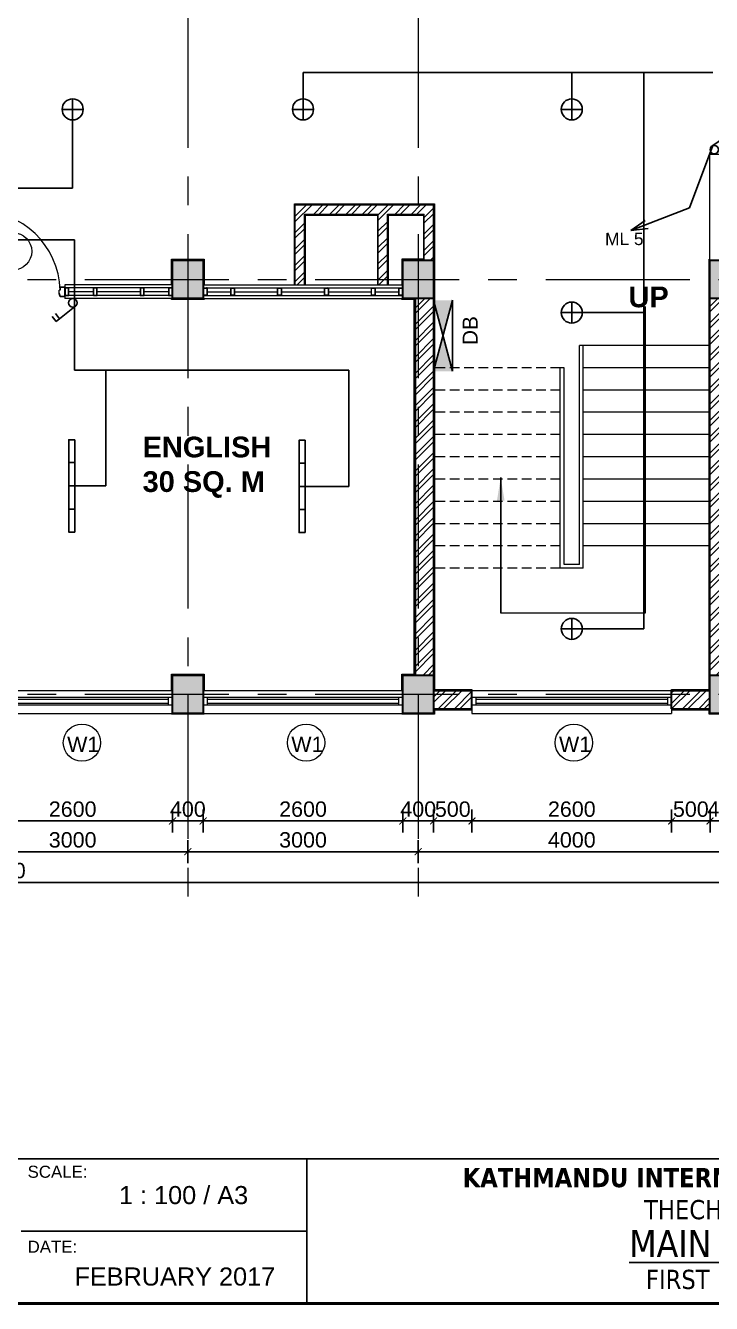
# Model space of a CAD drawing. Header units: inches. Extents: x 527934 to 2134587, y -408734 to 227304.
# Drawn here: x 1488787 to 1497720, y -167836 to -151200 of the extents above; entities that cross this region are included whole.
import ezdxf

# ---------------------------------------------------------------- set-up
doc = ezdxf.new("R2010")
doc.units = ezdxf.units.IN
doc.header["$MEASUREMENT"] = 0
doc.linetypes.add('CENTER', pattern=[2, 1.25, -0.25, 0.25, -0.25])
doc.linetypes.add('HIDDEN2', pattern=[0.1875, 0.125, -0.0625])
for name, color, linetype, lineweight in [('1 LIGHT N SWITCH', 3, 'Continuous', 25), ('5 DB BOXES', 3, 'Continuous', 25), ('6 LIGHT PT WIRING', 3, 'Continuous', 25), ('centre line', 1, 'CENTER', 9), ('dim', 253, 'Continuous', 9), ('door', 77, 'Continuous', 13), ('hatch', 250, 'Continuous', 5), ('hatch - general', 252, 'Continuous', 5), ('hatch 2', 251, 'Continuous', 5), ('INSULATION', 253, 'Continuous', 5), ('metal', 40, 'Continuous', 18), ('partition wall', 5, 'Continuous', 20), ('partition wall-brick', 40, 'Continuous', 20), ('plaster line', 253, 'Continuous', 5), ('railing', 4, 'Continuous', 13), ('sill', 253, 'Continuous', 13), ('stair steps', 54, 'Continuous', 20), ('text', 7, 'Continuous', 13), ('TITLE THICK', 7, 'Continuous', 50), ('TITLE THIN', 7, 'Continuous', 25), ('wall - brick', 30, 'Continuous', 35), ('window', 1, 'Continuous', 15)]:
    doc.layers.add(name, color=color, linetype=linetype, lineweight=lineweight)
doc.styles.add('labelling', font='arial.ttf')
doc.styles.get("Standard").update_dxf_attribs({"font": 'arial.ttf'})
doc.styles.add('style1', font='arial.ttf')
doc.linetypes.add('BATTING', pattern='A,0.0001,-0.1,[134,ltypeshp.shx,S=0.1,R=0,X=-0.1,Y=0],-0.2,[134,ltypeshp.shx,S=0.1,R=180,X=0.1,Y=0],-0.1', length=0.4001)
doc.dimstyles.new('dim 100', dxfattribs={"dimtxt": 200, "dimasz": 90, "dimexe": 150, "dimexo": 150, "dimgap": 50, "dimtad": 1, "dimdec": 0, "dimzin": 0, "dimdsep": 46, "dimtxsty": 'Standard', "dimblk": 'ARCHTICK', "dimcen": 100, "dimdle": 150, "dimazin": 0, "dimtfac": 1, "dimtdec": 0, "dimtix": 1, "dimtmove": 2, "dimatfit": 3, "dimfxl": 150, "dimfxlon": 1, "dimtolj": 1, "dimtzin": 0, "dimarcsym": 0})
pattern_1 = [(45, (-648981.04, 17276.17), (-106.066017, 106.066017), []), (45, (-648910.33, 17276.17), (-106.066017, 106.066017), [])]

# ---------------------------------------------------------------- blocks, each defined once
blk = doc.blocks.new('_ArchTick')
at = {"color": 0, "linetype": 'ByBlock', "const_width": 0.15}
blk.add_lwpolyline([(-0.5, -0.5), (0.5, 0.5)], dxfattribs=at)
blk = doc.blocks.new('2X4')
at = {"layer": 'hatch 2'}
h = blk.add_hatch(dxfattribs=at)
h.set_pattern_fill('ANSI31', color=256, scale=20)
h.set_pattern_definition([(45, (0, 0), (-1.767766953, 1.767766953), [])])
h.paths.add_polyline_path([(5938822, -146997), (5938776, -146997, 0.414214), (5938774, -146999), (5938774, -147047), (5938777, -147047), (5938777, -147000), (5938821, -147000), (5938821, -147047), (5938824, -147047), (5938824, -146999, 0.414214)])
h.paths.add_polyline_path([(5938777, -147047), (5938774, -147047), (5938774, -147095, 0.414214), (5938776, -147097), (5938822, -147097, 0.414218), (5938824, -147095), (5938824, -147047), (5938821, -147047), (5938821, -147094), (5938777, -147094)])
at = {"layer": 'metal'}
blk.add_lwpolyline([(5938776, -147097), (5938822, -147097, 0.414214), (5938824, -147095), (5938824, -146999, 0.414214), (5938822, -146997), (5938776, -146997, 0.414214), (5938774, -146999), (5938774, -147095, 0.414214)], format="xyb", close=True, dxfattribs=at)
blk.add_lwpolyline([(5938777, -147094), (5938821, -147094), (5938821, -147000), (5938777, -147000)], close=True, dxfattribs=at)
blk = doc.blocks.new('WINDOW 1')
at = {"layer": 'window'}
for p, q in [((2122082, -84476), (2124682, -84476)), ((2122132, -84476), (2122132, -84576)), ((2122132, -84501), (2124632, -84501)), ((2122082, -84576), (2124682, -84576)), ((2122132, -84551), (2124632, -84551))]:
    blk.add_line(p, q, dxfattribs=at)
at = {"layer": 'window', "ltscale": 400}
blk.add_line((2124632, -84576), (2124632, -84476), dxfattribs=at)
blk = doc.blocks.new('door 1')
at = {"layer": 'door', "lineweight": 25}
for p, q in [((1761262, -142071), (1761366, -142071)), ((1761262, -142124), (1761262, -142071)), ((1761366, -142124), (1761366, -142071)), ((1761333, -142134), (1761366, -142124)), ((1761262, -143019), (1761262, -143071)), ((1761296, -142990), (1761296, -143019)), ((1761333, -143009), (1761366, -143019)), ((1761366, -143019), (1761366, -143071)), ((1761262, -143071), (1761366, -143071))]:
    blk.add_line(p, q, dxfattribs=at)
at = {"layer": 'door'}
for p, q in [((1761262, -142124), (1761296, -142124)), ((1761296, -142124), (1761296, -142134)), ((1761333, -142134), (1761296, -142134)), ((1761296, -142990), (1760435, -142990)), ((1761296, -143019), (1760435, -143019)), ((1761333, -143009), (1761296, -143009))]:
    blk.add_line(p, q, dxfattribs=at)
blk.add_arc((1761320, -143009), 885, 91.5672, 180.6496, dxfattribs=at)
blk = doc.blocks.new('*D3263')
at = {"layer": 'Defpoints', "color": 0, "ltscale": 400}
for p in [(1472701, -160155), (1504101, -160155), (1504101, -162355)]:
    blk.add_point(p, dxfattribs=at)
at = {"layer": 'dim', "color": 0, "lineweight": -2, "ltscale": 400}
for p, q in [((1472551, -162355), (1504251, -162355)), ((1472701, -162205), (1472701, -162505)), ((1504101, -162205), (1504101, -162505))]:
    blk.add_line(p, q, dxfattribs=at)
at = {"layer": 'dim', "color": 0, "lineweight": -2, "ltscale": 400, "xscale": 90, "yscale": 90, "zscale": 90, "rotation": 180}
blk.add_blockref('_ArchTick', (1472701, -162355), dxfattribs=at)
at = {"layer": 'dim', "color": 0, "lineweight": -2, "ltscale": 400, "xscale": 90, "yscale": 90, "zscale": 90}
blk.add_blockref('_ArchTick', (1504101, -162355), dxfattribs=at)
at = {"layer": 'dim', "color": 0, "ltscale": 400, "insert": (1488401, -162202), "char_height": 200, "attachment_point": 5}
blk.add_mtext('\\A1;31400', dxfattribs=at)
blk = doc.blocks.new('*D3268')
at = {"layer": 'Defpoints', "color": 0, "ltscale": 400}
for p in [(1487901, -160155), (1490901, -160155), (1490901, -161955)]:
    blk.add_point(p, dxfattribs=at)
at = {"layer": 'dim', "color": 0, "lineweight": -2, "ltscale": 400}
for p, q in [((1487901, -161805), (1487901, -162105)), ((1490901, -161805), (1490901, -162105)), ((1487751, -161955), (1491051, -161955))]:
    blk.add_line(p, q, dxfattribs=at)
at = {"layer": 'dim', "color": 0, "lineweight": -2, "ltscale": 400, "xscale": 90, "yscale": 90, "zscale": 90, "rotation": 180}
blk.add_blockref('_ArchTick', (1487901, -161955), dxfattribs=at)
at = {"layer": 'dim', "color": 0, "lineweight": -2, "ltscale": 400, "xscale": 90, "yscale": 90, "zscale": 90}
blk.add_blockref('_ArchTick', (1490901, -161955), dxfattribs=at)
at = {"layer": 'dim', "color": 0, "ltscale": 400, "insert": (1489401, -161802), "char_height": 200, "attachment_point": 5}
blk.add_mtext('\\A1;3000', dxfattribs=at)
blk = doc.blocks.new('*D3269')
at = {"layer": 'Defpoints', "color": 0, "ltscale": 400}
for p in [(1490901, -160155), (1493901, -160155), (1493901, -161955)]:
    blk.add_point(p, dxfattribs=at)
at = {"layer": 'dim', "color": 0, "lineweight": -2, "ltscale": 400}
for p, q in [((1490901, -161805), (1490901, -162105)), ((1493901, -161805), (1493901, -162105)), ((1490751, -161955), (1494051, -161955))]:
    blk.add_line(p, q, dxfattribs=at)
at = {"layer": 'dim', "color": 0, "lineweight": -2, "ltscale": 400, "xscale": 90, "yscale": 90, "zscale": 90, "rotation": 180}
blk.add_blockref('_ArchTick', (1490901, -161955), dxfattribs=at)
at = {"layer": 'dim', "color": 0, "lineweight": -2, "ltscale": 400, "xscale": 90, "yscale": 90, "zscale": 90}
blk.add_blockref('_ArchTick', (1493901, -161955), dxfattribs=at)
at = {"layer": 'dim', "color": 0, "ltscale": 400, "insert": (1492401, -161802), "char_height": 200, "attachment_point": 5}
blk.add_mtext('\\A1;3000', dxfattribs=at)
blk = doc.blocks.new('*D3270')
at = {"layer": 'Defpoints', "color": 0, "ltscale": 400}
for p in [(1493901, -160155), (1497901, -160155), (1497901, -161955)]:
    blk.add_point(p, dxfattribs=at)
at = {"layer": 'dim', "color": 0, "lineweight": -2, "ltscale": 400}
for p, q in [((1493901, -161805), (1493901, -162105)), ((1497901, -161805), (1497901, -162105)), ((1493751, -161955), (1498051, -161955))]:
    blk.add_line(p, q, dxfattribs=at)
at = {"layer": 'dim', "color": 0, "lineweight": -2, "ltscale": 400, "xscale": 90, "yscale": 90, "zscale": 90, "rotation": 180}
blk.add_blockref('_ArchTick', (1493901, -161955), dxfattribs=at)
at = {"layer": 'dim', "color": 0, "lineweight": -2, "ltscale": 400, "xscale": 90, "yscale": 90, "zscale": 90}
blk.add_blockref('_ArchTick', (1497901, -161955), dxfattribs=at)
at = {"layer": 'dim', "color": 0, "ltscale": 400, "insert": (1495901, -161802), "char_height": 200, "attachment_point": 5}
blk.add_mtext('\\A1;4000', dxfattribs=at)
blk = doc.blocks.new('*D3284')
at = {"layer": 'Defpoints', "color": 0, "ltscale": 400}
for p in [(1488101, -160155), (1490701, -160155), (1490701, -161555)]:
    blk.add_point(p, dxfattribs=at)
at = {"layer": 'dim', "color": 0, "lineweight": -2, "ltscale": 400}
for p, q in [((1488101, -161405), (1488101, -161705)), ((1490701, -161405), (1490701, -161705)), ((1487951, -161555), (1490851, -161555))]:
    blk.add_line(p, q, dxfattribs=at)
at = {"layer": 'dim', "color": 0, "lineweight": -2, "ltscale": 400, "xscale": 90, "yscale": 90, "zscale": 90, "rotation": 180}
blk.add_blockref('_ArchTick', (1488101, -161555), dxfattribs=at)
at = {"layer": 'dim', "color": 0, "lineweight": -2, "ltscale": 400, "xscale": 90, "yscale": 90, "zscale": 90}
blk.add_blockref('_ArchTick', (1490701, -161555), dxfattribs=at)
at = {"layer": 'dim', "color": 0, "ltscale": 400, "insert": (1489401, -161402), "char_height": 200, "attachment_point": 5}
blk.add_mtext('\\A1;2600', dxfattribs=at)
blk = doc.blocks.new('*D3285')
at = {"layer": 'Defpoints', "color": 0, "ltscale": 400}
for p in [(1490701, -160155), (1491101, -160155), (1491101, -161555)]:
    blk.add_point(p, dxfattribs=at)
at = {"layer": 'dim', "color": 0, "lineweight": -2, "ltscale": 400}
for p, q in [((1490701, -161405), (1490701, -161705)), ((1491101, -161405), (1491101, -161705)), ((1490701, -161555), (1490611, -161555)), ((1490701, -161555), (1491101, -161555)), ((1491101, -161555), (1491191, -161555))]:
    blk.add_line(p, q, dxfattribs=at)
at = {"layer": 'dim', "color": 0, "lineweight": -2, "ltscale": 400, "xscale": 90, "yscale": 90, "zscale": 90}
blk.add_blockref('_ArchTick', (1490701, -161555), dxfattribs=at)
at = {"layer": 'dim', "color": 0, "lineweight": -2, "ltscale": 400, "xscale": 90, "yscale": 90, "zscale": 90, "rotation": 180}
blk.add_blockref('_ArchTick', (1491101, -161555), dxfattribs=at)
at = {"layer": 'dim', "color": 0, "ltscale": 400, "insert": (1490901, -161402), "char_height": 200, "attachment_point": 5}
blk.add_mtext('\\A1;400', dxfattribs=at)
blk = doc.blocks.new('*D3286')
at = {"layer": 'Defpoints', "color": 0, "ltscale": 400}
for p in [(1491101, -160155), (1493701, -160155), (1493701, -161555)]:
    blk.add_point(p, dxfattribs=at)
at = {"layer": 'dim', "color": 0, "lineweight": -2, "ltscale": 400}
for p, q in [((1491101, -161405), (1491101, -161705)), ((1493701, -161405), (1493701, -161705)), ((1490951, -161555), (1493851, -161555))]:
    blk.add_line(p, q, dxfattribs=at)
at = {"layer": 'dim', "color": 0, "lineweight": -2, "ltscale": 400, "xscale": 90, "yscale": 90, "zscale": 90, "rotation": 180}
blk.add_blockref('_ArchTick', (1491101, -161555), dxfattribs=at)
at = {"layer": 'dim', "color": 0, "lineweight": -2, "ltscale": 400, "xscale": 90, "yscale": 90, "zscale": 90}
blk.add_blockref('_ArchTick', (1493701, -161555), dxfattribs=at)
at = {"layer": 'dim', "color": 0, "ltscale": 400, "insert": (1492401, -161402), "char_height": 200, "attachment_point": 5}
blk.add_mtext('\\A1;2600', dxfattribs=at)
blk = doc.blocks.new('*D3287')
at = {"layer": 'Defpoints', "color": 0, "ltscale": 400}
for p in [(1493701, -160155), (1494101, -160155), (1494101, -161555)]:
    blk.add_point(p, dxfattribs=at)
at = {"layer": 'dim', "color": 0, "lineweight": -2, "ltscale": 400}
for p, q in [((1493701, -161405), (1493701, -161705)), ((1494101, -161405), (1494101, -161705)), ((1493701, -161555), (1493611, -161555)), ((1493701, -161555), (1494101, -161555)), ((1494101, -161555), (1494191, -161555))]:
    blk.add_line(p, q, dxfattribs=at)
at = {"layer": 'dim', "color": 0, "lineweight": -2, "ltscale": 400, "xscale": 90, "yscale": 90, "zscale": 90}
blk.add_blockref('_ArchTick', (1493701, -161555), dxfattribs=at)
at = {"layer": 'dim', "color": 0, "lineweight": -2, "ltscale": 400, "xscale": 90, "yscale": 90, "zscale": 90, "rotation": 180}
blk.add_blockref('_ArchTick', (1494101, -161555), dxfattribs=at)
at = {"layer": 'dim', "color": 0, "ltscale": 400, "insert": (1493901, -161402), "char_height": 200, "attachment_point": 5}
blk.add_mtext('\\A1;400', dxfattribs=at)
blk = doc.blocks.new('*D3288')
at = {"layer": 'Defpoints', "color": 0, "ltscale": 400}
for p in [(1494101, -160155), (1494601, -160095), (1494601, -161555)]:
    blk.add_point(p, dxfattribs=at)
at = {"layer": 'dim', "color": 0, "lineweight": -2, "ltscale": 400}
for p, q in [((1494101, -161405), (1494101, -161705)), ((1494601, -161405), (1494601, -161705)), ((1494101, -161555), (1494011, -161555)), ((1494101, -161555), (1494601, -161555)), ((1494601, -161555), (1494691, -161555))]:
    blk.add_line(p, q, dxfattribs=at)
at = {"layer": 'dim', "color": 0, "lineweight": -2, "ltscale": 400, "xscale": 90, "yscale": 90, "zscale": 90}
blk.add_blockref('_ArchTick', (1494101, -161555), dxfattribs=at)
at = {"layer": 'dim', "color": 0, "lineweight": -2, "ltscale": 400, "xscale": 90, "yscale": 90, "zscale": 90, "rotation": 180}
blk.add_blockref('_ArchTick', (1494601, -161555), dxfattribs=at)
at = {"layer": 'dim', "color": 0, "ltscale": 400, "insert": (1494351, -161402), "char_height": 200, "attachment_point": 5}
blk.add_mtext('\\A1;500', dxfattribs=at)
blk = doc.blocks.new('*D3289')
at = {"layer": 'Defpoints', "color": 0, "ltscale": 400}
for p in [(1494601, -160095), (1497201, -160095), (1497201, -161555)]:
    blk.add_point(p, dxfattribs=at)
at = {"layer": 'dim', "color": 0, "lineweight": -2, "ltscale": 400}
for p, q in [((1494601, -161405), (1494601, -161705)), ((1497201, -161405), (1497201, -161705)), ((1494451, -161555), (1497351, -161555))]:
    blk.add_line(p, q, dxfattribs=at)
at = {"layer": 'dim', "color": 0, "lineweight": -2, "ltscale": 400, "xscale": 90, "yscale": 90, "zscale": 90, "rotation": 180}
blk.add_blockref('_ArchTick', (1494601, -161555), dxfattribs=at)
at = {"layer": 'dim', "color": 0, "lineweight": -2, "ltscale": 400, "xscale": 90, "yscale": 90, "zscale": 90}
blk.add_blockref('_ArchTick', (1497201, -161555), dxfattribs=at)
at = {"layer": 'dim', "color": 0, "ltscale": 400, "insert": (1495901, -161402), "char_height": 200, "attachment_point": 5}
blk.add_mtext('\\A1;2600', dxfattribs=at)
blk = doc.blocks.new('*D3290')
at = {"layer": 'Defpoints', "color": 0, "ltscale": 400}
for p in [(1497201, -160095), (1497701, -160095), (1497701, -161555)]:
    blk.add_point(p, dxfattribs=at)
at = {"layer": 'dim', "color": 0, "lineweight": -2, "ltscale": 400}
for p, q in [((1497201, -161405), (1497201, -161705)), ((1497701, -161405), (1497701, -161705)), ((1497201, -161555), (1497111, -161555)), ((1497201, -161555), (1497701, -161555)), ((1497701, -161555), (1497791, -161555))]:
    blk.add_line(p, q, dxfattribs=at)
at = {"layer": 'dim', "color": 0, "lineweight": -2, "ltscale": 400, "xscale": 90, "yscale": 90, "zscale": 90}
blk.add_blockref('_ArchTick', (1497201, -161555), dxfattribs=at)
at = {"layer": 'dim', "color": 0, "lineweight": -2, "ltscale": 400, "xscale": 90, "yscale": 90, "zscale": 90, "rotation": 180}
blk.add_blockref('_ArchTick', (1497701, -161555), dxfattribs=at)
at = {"layer": 'dim', "color": 0, "ltscale": 400, "insert": (1497451, -161402), "char_height": 200, "attachment_point": 5}
blk.add_mtext('\\A1;500', dxfattribs=at)
blk = doc.blocks.new('*D3291')
at = {"layer": 'Defpoints', "color": 0, "ltscale": 400}
for p in [(1497701, -160095), (1498101, -160155), (1498101, -161555)]:
    blk.add_point(p, dxfattribs=at)
at = {"layer": 'dim', "color": 0, "lineweight": -2, "ltscale": 400}
for p, q in [((1497701, -161405), (1497701, -161705)), ((1498101, -161405), (1498101, -161705)), ((1497701, -161555), (1497611, -161555)), ((1497701, -161555), (1498101, -161555)), ((1498101, -161555), (1498191, -161555))]:
    blk.add_line(p, q, dxfattribs=at)
at = {"layer": 'dim', "color": 0, "lineweight": -2, "ltscale": 400, "xscale": 90, "yscale": 90, "zscale": 90}
blk.add_blockref('_ArchTick', (1497701, -161555), dxfattribs=at)
at = {"layer": 'dim', "color": 0, "lineweight": -2, "ltscale": 400, "xscale": 90, "yscale": 90, "zscale": 90, "rotation": 180}
blk.add_blockref('_ArchTick', (1498101, -161555), dxfattribs=at)
at = {"layer": 'dim', "color": 0, "ltscale": 400, "insert": (1497901, -161402), "char_height": 200, "attachment_point": 5}
blk.add_mtext('\\A1;400', dxfattribs=at)
blk = doc.blocks.new('dome')
at = {"color": 3}
for p, q in [((542951, 234900), (542951, 235175)), ((543088, 235037), (542814, 235037))]:
    blk.add_line(p, q, dxfattribs=at)
blk.add_circle((542951, 235037), 137, dxfattribs=at)
blk = doc.blocks.new('6 gang')
at = {"color": 3}
for p, q in [((536267, 248161), (536406, 248393)), ((536406, 248393), (536462, 248360)), ((536345, 248292), (536401, 248258)), ((536365, 248326), (536421, 248292)), ((536386, 248359), (536442, 248326)), ((536305, 248225), (536361, 248191)), ((536325, 248258), (536381, 248225))]:
    blk.add_line(p, q, dxfattribs=at)
blk.add_circle((536297, 248129), 42.7, dxfattribs=at)
blk = doc.blocks.new('2 GANG')
at = {"color": 3}
for p, q in [((546997, 231907), (547117, 232109)), ((547095, 232071), (547151, 232037)), ((547117, 232109), (547173, 232075))]:
    blk.add_line(p, q, dxfattribs=at)
blk.add_circle((547027, 231875), 42.7, dxfattribs=at)
blk = doc.blocks.new('mpb')
h = blk.add_hatch(color=3)
h.paths.add_polyline_path([(531970, 179435), (531970, 179646), (531575, 179540)])
h.paths.add_polyline_path([(531575, 179540), (531284, 179618), (531284, 179462)])
h.paths.add_polyline_path([(531284, 179462), (531284, 179618), (531180, 179646), (531180, 179435)])
at = {"color": 3}
for p, q in [((531180, 179646), (531970, 179646)), ((531180, 179646), (531970, 179435)), ((531970, 179646), (531180, 179435)), ((531970, 179435), (531180, 179435))]:
    blk.add_line(p, q, dxfattribs=at)
blk = doc.blocks.new('1x36 TL MO')
at = {"color": 3}
for p, q in [((11329249, 640105), (11330290, 640105)), ((11329507, 640105), (11329507, 640038)), ((11329769, 640105), (11329769, 640038)), ((11330030, 640105), (11330030, 640038))]:
    blk.add_line(p, q, dxfattribs=at)
blk.add_lwpolyline([(11330290, 640105), (11330290, 640038), (11329249, 640038), (11329249, 640105)], dxfattribs=at)
blk = doc.blocks.new('*U1903')
at = {"color": 3}
for p, q in [((-181326.36, -126938.56), (-181319.12, -126958.97)), ((-181319.12, -126958.97), (-181329.07, -126976.9)), ((-181329.07, -126976.9), (-181327.57, -126971.4)), ((-181329.07, -126976.9), (-181325.14, -126972.75))]:
    blk.add_line(p, q, dxfattribs=at)

msp = doc.modelspace()

# ---------------------------------------------------------------- hatches: boundary and pattern name
at = {"layer": 'hatch', "ltscale": 400}
h = msp.add_hatch(dxfattribs=at)
h.set_pattern_fill('ANSI32', color=256, scale=400)
h.set_pattern_definition(pattern_1)
h.paths.add_polyline_path([(1493380.6, -153654.6), (1493380.6, -154504.6), (1493500.6, -154504.6), (1493500.6, -153654.6), (1493900.6, -153654.6), (1493900.6, -153534.6), (1492300.6, -153534.6), (1492300.6, -154504.6), (1492420.6, -154504.6), (1492420.6, -153654.6)])
h.paths.add_polyline_path([(1493900.6, -153534.6), (1493900.6, -153654.6), (1493980.6, -153654.6), (1493980.6, -154254.6), (1494100.6, -154254.6), (1494100.6, -153534.6)])
h.paths.add_polyline_path([(1493500.6, -154574.6), (1493500.6, -154504.6), (1493380.6, -154504.6), (1493380.6, -154574.6)])
h.paths.add_polyline_path([(1492420.6, -154574.6), (1492420.6, -154504.6), (1492300.6, -154504.6), (1492300.6, -154574.6)])
h = msp.add_hatch(dxfattribs=at)
h.set_pattern_fill('ANSI32', color=256, scale=400)
h.set_pattern_definition(pattern_1)
h.paths.add_polyline_path([(1494100.6, -154754.6), (1493900.6, -154754.6), (1493900.6, -159654.6), (1494100.6, -159654.6)])
h.paths.add_polyline_path([(1493860.6, -159654.6), (1493900.6, -159654.6), (1493900.6, -154754.6), (1493860.6, -154754.6)])
h.paths.add_polyline_path([(1497900.6, -154754.6), (1497700.6, -154754.6), (1497700.6, -159654.6), (1497900.6, -159654.6)])
h.paths.add_polyline_path([(1497900.6, -159654.6), (1497940.6, -159654.6), (1497940.6, -154754.6), (1497900.6, -154754.6)])
h = msp.add_hatch(dxfattribs=at)
h.set_pattern_fill('ANSI32', color=256, scale=400)
h.set_pattern_definition(pattern_1)
h.paths.add_polyline_path([(1494600.6, -160094.6), (1494600.6, -159904.6), (1494100.6, -159904.6), (1494100.6, -160094.6)])
h.paths.add_polyline_path([(1494600.6, -159904.6), (1494600.6, -159854.6), (1494100.6, -159854.6), (1494100.6, -159904.6)])
h.paths.add_polyline_path([(1497700.6, -160094.6), (1497700.6, -159904.6), (1497200.6, -159904.6), (1497200.6, -160094.6)])
h.paths.add_polyline_path([(1497200.6, -159854.6), (1497200.6, -159904.6), (1497700.6, -159904.6), (1497700.6, -159854.6)])
at = {"layer": 'hatch - general'}
h = msp.add_hatch(dxfattribs=at)
h.set_pattern_fill('AR-CONC', color=256, scale=15)
h.set_pattern_definition([(50, (-648981.04, -60048.64), (107.5890274, -9.4128202), [11.25, -123.75]), (355, (-648981.04, -60048.64), (-20.8127, 112.82882), [9, -99]), (100.4514445, (-648972.07, -60049.42), (86.776327, 103.4159986), [9.561029, -105.171317]), (46.1842, (-648981.04, -60018.64), (160.0862, -24.827892), [16.875, -185.625]), (96.6356355, (-648967.7, -60020.7), (140.199292, 146.11779), [14.341551, -157.757064]), (351.184164, (-648981.04, -60018.64), (140.199292, 146.11779), [13.5, -148.5]), (21, (-648966.04, -60026.14), (89.5360578, -60.3928336), [11.25, -123.75]), (326, (-648966.04, -60026.14), (36.4973, 108.772507), [9, -99]), (71.451445, (-648958.58, -60031.17), (126.0333565, 48.379673), [9.5610285, -105.171317]), (37.5, (-648981.04, -60048.636), (1.8239783, 49.9340781), [0, -97.8, 0, -100.5, 0, -99.375]), (7.5, (-648981.04, -60048.636), (39.4604306, 59.1617568), [0, -57.3, 0, -95.55, 0, -37.875]), (327.5, (-649014.49, -60048.636), (80.0733654, -3.38323076), [0, -37.5, 0, -117, 0, -155.25]), (317.5, (-649029.49, -60048.636), (87.4779254, 15.0157473), [0, -48.75, 0, -77.7, 0, -110.25])])
h.paths.add_polyline_path([(1472900.6, -159654.6), (1472700.6, -159654.6), (1472700.6, -159904.6), (1472900.6, -159904.6)])
h.paths.add_polyline_path([(1473100.6, -159654.6), (1472900.6, -159654.6), (1472900.6, -159904.6), (1473100.6, -159904.6)])
h.paths.add_polyline_path([(1473100.6, -159904.6), (1472900.6, -159904.6), (1472900.6, -160154.6), (1473100.6, -160154.6)])
h.paths.add_polyline_path([(1472900.6, -159904.6), (1472700.6, -159904.6), (1472700.6, -160154.6), (1472900.6, -160154.6)])
h.paths.add_polyline_path([(1475900.6, -159654.6), (1475700.6, -159654.6), (1475700.6, -159904.6), (1475900.6, -159904.6)])
h.paths.add_polyline_path([(1476100.6, -159654.6), (1475900.6, -159654.6), (1475900.6, -159904.6), (1476100.6, -159904.6)])
h.paths.add_polyline_path([(1476100.6, -159904.6), (1475900.6, -159904.6), (1475900.6, -160154.6), (1476100.6, -160154.6)])
h.paths.add_polyline_path([(1475900.6, -159904.6), (1475700.6, -159904.6), (1475700.6, -160154.6), (1475900.6, -160154.6)])
h.paths.add_polyline_path([(1478900.6, -159654.6), (1478700.6, -159654.6), (1478700.6, -159904.6), (1478900.6, -159904.6)])
h.paths.add_polyline_path([(1479100.6, -159654.6), (1478900.6, -159654.6), (1478900.6, -159904.6), (1479100.6, -159904.6)])
h.paths.add_polyline_path([(1479100.6, -159904.6), (1478900.6, -159904.6), (1478900.6, -160154.6), (1479100.6, -160154.6)])
h.paths.add_polyline_path([(1478900.6, -159904.6), (1478700.6, -159904.6), (1478700.6, -160154.6), (1478900.6, -160154.6)])
h.paths.add_polyline_path([(1481900.6, -159904.6), (1481700.6, -159904.6), (1481700.6, -160154.6), (1481900.6, -160154.6)])
h.paths.add_polyline_path([(1482100.6, -159904.6), (1481900.6, -159904.6), (1481900.6, -160154.6), (1482100.6, -160154.6)])
h.paths.add_polyline_path([(1482100.6, -159654.6), (1481900.6, -159654.6), (1481900.6, -159904.6), (1482100.6, -159904.6)])
h.paths.add_polyline_path([(1481900.6, -159654.6), (1481700.6, -159654.6), (1481700.6, -159904.6), (1481900.6, -159904.6)])
h.paths.add_polyline_path([(1485100.6, -159904.6), (1484900.6, -159904.6), (1484900.6, -160154.6), (1485100.6, -160154.6)])
h.paths.add_polyline_path([(1484900.6, -159904.6), (1484700.6, -159904.6), (1484700.6, -160154.6), (1484900.6, -160154.6)])
h.paths.add_polyline_path([(1485100.6, -159654.6), (1484900.6, -159654.6), (1484900.6, -159904.6), (1485100.6, -159904.6)])
h.paths.add_polyline_path([(1484900.6, -159654.6), (1484700.6, -159654.6), (1484700.6, -159904.6), (1484900.6, -159904.6)])
h.paths.add_polyline_path([(1488100.6, -159904.6), (1487900.6, -159904.6), (1487900.6, -160154.6), (1488100.6, -160154.6)])
h.paths.add_polyline_path([(1488100.6, -159654.6), (1487900.6, -159654.6), (1487900.6, -159904.6), (1488100.6, -159904.6)])
h.paths.add_polyline_path([(1487900.6, -159654.6), (1487700.6, -159654.6), (1487700.6, -159904.6), (1487900.6, -159904.6)])
h.paths.add_polyline_path([(1487900.6, -159904.6), (1487700.6, -159904.6), (1487700.6, -160154.6), (1487900.6, -160154.6)])
h.paths.add_polyline_path([(1490900.6, -159904.6), (1490700.6, -159904.6), (1490700.6, -160154.6), (1490900.6, -160154.6)])
h.paths.add_polyline_path([(1490900.6, -159654.6), (1490700.6, -159654.6), (1490700.6, -159904.6), (1490900.6, -159904.6)])
h.paths.add_polyline_path([(1491100.6, -159654.6), (1490900.6, -159654.6), (1490900.6, -159904.6), (1491100.6, -159904.6)])
h.paths.add_polyline_path([(1491100.6, -159904.6), (1490900.6, -159904.6), (1490900.6, -160154.6), (1491100.6, -160154.6)])
h.paths.add_polyline_path([(1493900.6, -159654.6), (1493700.6, -159654.6), (1493700.6, -159904.6), (1493900.6, -159904.6)])
h.paths.add_polyline_path([(1494100.6, -159654.6), (1493900.6, -159654.6), (1493900.6, -159904.6), (1494100.6, -159904.6)])
h.paths.add_polyline_path([(1494100.6, -159904.6), (1493900.6, -159904.6), (1493900.6, -160154.6), (1494100.6, -160154.6)])
h.paths.add_polyline_path([(1493900.6, -159904.6), (1493700.6, -159904.6), (1493700.6, -160154.6), (1493900.6, -160154.6)])
h.paths.add_polyline_path([(1498100.6, -159904.6), (1497900.6, -159904.6), (1497900.6, -160154.6), (1498100.6, -160154.6)])
h.paths.add_polyline_path([(1498100.6, -159654.6), (1497900.6, -159654.6), (1497900.6, -159904.6), (1498100.6, -159904.6)])
h.paths.add_polyline_path([(1497900.6, -159654.6), (1497700.6, -159654.6), (1497700.6, -159904.6), (1497900.6, -159904.6)])
h.paths.add_polyline_path([(1497900.6, -159904.6), (1497700.6, -159904.6), (1497700.6, -160154.6), (1497900.6, -160154.6)])
h.paths.add_polyline_path([(1501100.6, -159904.6), (1500900.6, -159904.6), (1500900.6, -160154.6), (1501100.6, -160154.6)])
h.paths.add_polyline_path([(1501100.6, -159654.6), (1500900.6, -159654.6), (1500900.6, -159904.6), (1501100.6, -159904.6)])
h.paths.add_polyline_path([(1500900.6, -159654.6), (1500700.6, -159654.6), (1500700.6, -159904.6), (1500900.6, -159904.6)])
h.paths.add_polyline_path([(1500900.6, -159904.6), (1500700.6, -159904.6), (1500700.6, -160154.6), (1500900.6, -160154.6)])
h.paths.add_polyline_path([(1504100.6, -159904.6), (1503900.6, -159904.6), (1503900.6, -160154.6), (1504100.6, -160154.6)])
h.paths.add_polyline_path([(1504100.6, -159654.6), (1503900.6, -159654.6), (1503900.6, -159904.6), (1504100.6, -159904.6)])
h.paths.add_polyline_path([(1503900.6, -159654.6), (1503700.6, -159654.6), (1503700.6, -159904.6), (1503900.6, -159904.6)])
h.paths.add_polyline_path([(1503900.6, -159904.6), (1503700.6, -159904.6), (1503700.6, -160154.6), (1503900.6, -160154.6)])
h.paths.add_polyline_path([(1504100.6, -154254.6), (1503900.6, -154254.6), (1503900.6, -154504.6), (1504100.6, -154504.6)])
h.paths.add_polyline_path([(1504100.6, -154504.6), (1503900.6, -154504.6), (1503900.6, -154754.6), (1504100.6, -154754.6)])
h.paths.add_polyline_path([(1503900.6, -154504.6), (1503700.6, -154504.6), (1503700.6, -154754.6), (1503900.6, -154754.6)])
h.paths.add_polyline_path([(1503900.6, -154254.6), (1503700.6, -154254.6), (1503700.6, -154504.6), (1503900.6, -154504.6)])
h.paths.add_polyline_path([(1500900.6, -154254.6), (1500700.6, -154254.6), (1500700.6, -154504.6), (1500900.6, -154504.6)])
h.paths.add_polyline_path([(1500900.6, -154504.6), (1500700.6, -154504.6), (1500700.6, -154754.6), (1500900.6, -154754.6)])
h.paths.add_polyline_path([(1501100.6, -154254.6), (1500900.6, -154254.6), (1500900.6, -154504.6), (1501100.6, -154504.6)])
h.paths.add_polyline_path([(1501100.6, -154504.6), (1500900.6, -154504.6), (1500900.6, -154754.6), (1501100.6, -154754.6)])
h.paths.add_polyline_path([(1497900.6, -154254.6), (1497700.6, -154254.6), (1497700.6, -154504.6), (1497900.6, -154504.6)])
h.paths.add_polyline_path([(1498100.6, -154254.6), (1497900.6, -154254.6), (1497900.6, -154504.6), (1498100.6, -154504.6)])
h.paths.add_polyline_path([(1498100.6, -154504.6), (1497900.6, -154504.6), (1497900.6, -154754.6), (1498100.6, -154754.6)])
h.paths.add_polyline_path([(1497900.6, -154504.6), (1497700.6, -154504.6), (1497700.6, -154754.6), (1497900.6, -154754.6)])
h.paths.add_polyline_path([(1493900.6, -154254.6), (1493700.6, -154254.6), (1493700.6, -154504.6), (1493900.6, -154504.6)])
h.paths.add_polyline_path([(1494100.6, -154254.6), (1493900.6, -154254.6), (1493900.6, -154504.6), (1494100.6, -154504.6)])
h.paths.add_polyline_path([(1494100.6, -154504.6), (1493900.6, -154504.6), (1493900.6, -154754.6), (1494100.6, -154754.6)])
h.paths.add_polyline_path([(1493900.6, -154504.6), (1493700.6, -154504.6), (1493700.6, -154754.6), (1493900.6, -154754.6)])
h.paths.add_polyline_path([(1491100.6, -154254.6), (1490900.6, -154254.6), (1490900.6, -154504.6), (1491100.6, -154504.6)])
h.paths.add_polyline_path([(1490900.6, -154254.6), (1490700.6, -154254.6), (1490700.6, -154504.6), (1490900.6, -154504.6)])
h.paths.add_polyline_path([(1490900.6, -154504.6), (1490700.6, -154504.6), (1490700.6, -154754.6), (1490900.6, -154754.6)])
h.paths.add_polyline_path([(1491100.6, -154504.6), (1490900.6, -154504.6), (1490900.6, -154754.6), (1491100.6, -154754.6)])
h.paths.add_polyline_path([(1488550, -148001.9), (1490470.1, -148001.9), (1490470.1, -146878.3), (1488550, -146878.3)], flags=9)
h.paths.add_polyline_path([(1484791.2, -148001.9), (1486733.5, -148001.9), (1486733.5, -146878.3), (1484791.2, -146878.3)], flags=9)
h.paths.add_polyline_path([(1480215.8, -148001.9), (1482205.7, -148001.9), (1482205.7, -146878.3), (1480215.8, -146878.3)], flags=9)
h.paths.add_polyline_path([(1474409.2, -147998), (1476632.6, -147998), (1476632.6, -146874.4), (1474409.2, -146874.4)], flags=9)
h.paths.add_polyline_path([(1474168, -146164.3), (1474169.5, -146164.3), (1474169.5, -146163.5), (1474168, -146163.5)], flags=9)
h.paths.add_polyline_path([(1473690.5, -146533.8), (1473692, -146533.8), (1473692, -146533), (1473690.5, -146533)], flags=9)

# ---------------------------------------------------------------- linework, layer by layer
msp.add_line((1497700.6, -154754.6), (1497700.6, -154754.6))
at = {"layer": '6 LIGHT PT WIRING', "ltscale": 400}
for p, q in [((1497738.7, -151810.5), (1492400.6, -151810.5)), ((1492400.6, -152290.6), (1492400.6, -151810.5)), ((1495900.6, -152290.6), (1495900.6, -151810.5)), ((1496838.5, -151810.5), (1496838.5, -159053.6)), ((1489400.6, -152290.6), (1489400.6, -153315.4)), ((1474602.6, -153315.4), (1489400.6, -153315.4)), ((1489425, -153990.5), (1483654, -153990.5)), ((1489425, -154863), (1489425, -153990.5)), ((1489425, -154863), (1489425, -155687.5)), ((1495900.6, -154936.4), (1496838.5, -154937)), ((1489425, -155687.5), (1492997.5, -155687.5)), ((1489835, -155687.5), (1489835, -157192.6)), ((1492997.5, -155687.5), (1492997.5, -157198.6)), ((1489388.6, -157192.6), (1489835, -157192.6)), ((1492388.6, -157198.6), (1492997.5, -157198.6)), ((1495900.6, -159053.6), (1496838.5, -159053.6))]:
    msp.add_line(p, q, dxfattribs=at)
at = {"layer": 'centre line', "ltscale": 1500}
for p, q in [((1490900.6, -141914.5), (1490900.6, -162754.6)), ((1493900.6, -141914.5), (1493900.6, -162754.6)), ((1468561, -154504.6), (1506720.6, -154504.6)), ((1468561, -159904.6), (1506720.6, -159904.6))]:
    msp.add_line(p, q, dxfattribs=at)
at = {"layer": 'dim'}
for p, q in [((1496854.6, -154856.6), (1496854.6, -158850.1)), ((1496854.6, -158850.1), (1494975.6, -158850.1))]:
    msp.add_line(p, q, dxfattribs=at)
at = {"layer": 'dim', "ltscale": 400}
msp.add_line((1494112.6, -160106.6), (1494600.6, -160106.6), dxfattribs=at)
at = {"layer": 'dim'}
for centre in [(1488625.6, -154139.8), (1489522.2, -160535.6), (1492441.1, -160535.6), (1495927.3, -160535.6)]:
    msp.add_circle(centre, 242.9, dxfattribs=at)
at = {"layer": 'hatch', "linetype": 'BATTING', "ltscale": 80}
for p, q in [((1489670.6, -154664.6), (1489350.6, -154664.6)), ((1490280.6, -154664.6), (1489720.6, -154664.6)), ((1490650.6, -154664.6), (1490330.6, -154664.6)), ((1491150.6, -154664.6), (1491460.6, -154664.6)), ((1491510.6, -154664.6), (1492070.6, -154664.6)), ((1492120.6, -154664.6), (1492680.6, -154664.6)), ((1492730.6, -154664.6), (1493290.6, -154664.6)), ((1493340.6, -154664.6), (1493650.6, -154664.6))]:
    msp.add_line(p, q, dxfattribs=at)
at = {"layer": 'INSULATION', "linetype": 'BATTING', "ltscale": 40}
msp.add_line((1493700.6, -154299.6), (1493700.6, -154299.6), dxfattribs=at)
at = {"layer": 'partition wall'}
for p, q in [((1497700.6, -154254.6), (1497700.6, -152874.6)), ((1497700.6, -152874.6), (1502230.6, -152874.6)), ((1490700.6, -154574.6), (1489300.6, -154574.6)), ((1490700.6, -154614.6), (1489300.6, -154614.6)), ((1490700.6, -154714.6), (1489300.6, -154714.6)), ((1491100.6, -154574.6), (1493700.6, -154574.6)), ((1491100.6, -154614.6), (1493700.6, -154614.6)), ((1491100.6, -154714.6), (1493700.6, -154714.6)), ((1490700.6, -154754.6), (1489300.6, -154754.6)), ((1491100.6, -154754.6), (1493700.6, -154754.6))]:
    msp.add_line(p, q, dxfattribs=at)
at = {"layer": 'partition wall', "ltscale": 400}
msp.add_line((1489300.6, -154574.6), (1489300.6, -154754.6), dxfattribs=at)
at = {"layer": 'partition wall-brick', "ltscale": 0.5}
for p, q in [((1492300.6, -153534.6), (1494100.6, -153534.6)), ((1492300.6, -154574.6), (1492300.6, -153534.6)), ((1494100.6, -154254.6), (1494100.6, -153534.6)), ((1492420.6, -153654.6), (1493380.6, -153654.6)), ((1492420.6, -154574.6), (1492420.6, -153654.6)), ((1493380.6, -154574.6), (1493380.6, -153654.6)), ((1493500.6, -153654.6), (1493980.6, -153654.6)), ((1493500.6, -154574.6), (1493500.6, -153654.6)), ((1493980.6, -154254.6), (1493980.6, -153654.6))]:
    msp.add_line(p, q, dxfattribs=at)
at = {"layer": 'plaster line', "ltscale": 400}
for points in [[(1490688.6, -154574.6), (1490688.6, -154242.6), (1491112.6, -154242.6), (1491112.6, -154574.6)], [(1490900.6, -154766.6), (1490688.6, -154766.6), (1490688.6, -154754.6)], [(1491112.6, -154754.6), (1491112.6, -154766.6), (1490900.6, -154766.6)], [(1490688.6, -159854.6), (1490688.6, -159642.6), (1490900.6, -159642.6)], [(1490900.6, -159642.6), (1491112.6, -159642.6), (1491112.6, -159854.6)], [(1491112.6, -160154.6), (1491112.6, -160166.6), (1490688.6, -160166.6), (1490688.6, -160154.6)], [(1494112.6, -160106.6), (1494112.6, -160166.6), (1493688.6, -160166.6), (1493688.6, -160154.6)], [(1498112.6, -160094.6), (1498112.6, -160166.6), (1497688.6, -160166.6), (1497688.6, -160106.6)]]:
    msp.add_lwpolyline(points, dxfattribs=at)
at = {"layer": 'railing'}
for p, q in [((1496000.6, -158214.6), (1496000.6, -155364.6)), ((1496050.6, -155364.6), (1496000.6, -155364.6)), ((1496050.6, -158264.6), (1496050.6, -155364.6)), ((1495750.6, -158264.6), (1495750.6, -155654.6)), ((1495800.6, -155654.6), (1495750.6, -155654.6)), ((1495800.6, -158214.6), (1495800.6, -155654.6)), ((1496050.6, -158264.6), (1495750.6, -158264.6)), ((1496000.6, -158214.6), (1495800.6, -158214.6))]:
    msp.add_line(p, q, dxfattribs=at)
at = {"layer": 'sill'}
for p, q in [((1493688.6, -154766.6), (1493688.6, -154754.6)), ((1488100.6, -159854.6), (1490700.6, -159854.6)), ((1491100.6, -159854.6), (1493700.6, -159854.6)), ((1494600.6, -159842.6), (1494600.6, -159854.6)), ((1494600.6, -159854.6), (1497200.6, -159854.6)), ((1488100.6, -160154.6), (1490700.6, -160154.6)), ((1491100.6, -160154.6), (1493700.6, -160154.6)), ((1494600.6, -160094.6), (1494600.6, -160154.6)), ((1494600.6, -160154.6), (1497200.6, -160154.6)), ((1497200.6, -160094.6), (1497200.6, -160154.6))]:
    msp.add_line(p, q, dxfattribs=at)
at = {"layer": 'sill', "ltscale": 400}
for p, q in [((1497200.6, -159854.6), (1497200.6, -159842.6)), ((1497200.6, -160106.6), (1497688.6, -160106.6))]:
    msp.add_line(p, q, dxfattribs=at)
at = {"layer": 'sill'}
for points in [[(1492288.6, -154574.6), (1492288.6, -153522.6), (1494112.6, -153522.6), (1494112.6, -159842.6), (1494600.6, -159842.6)], [(1492432.6, -154574.6), (1492432.6, -153666.6), (1493368.6, -153666.6), (1493368.6, -154574.6)], [(1493512.6, -154574.6), (1493512.6, -153666.6), (1493968.6, -153666.6), (1493968.6, -154242.6)], [(1493968.6, -154242.6), (1493688.6, -154242.6), (1493688.6, -154574.6)], [(1493688.6, -159854.6), (1493688.6, -159642.6), (1493848.6, -159642.6), (1493848.6, -154766.6), (1493688.6, -154766.6)]]:
    msp.add_lwpolyline(points, dxfattribs=at)
at = {"layer": 'sill', "ltscale": 400}
msp.add_lwpolyline([(1497200.6, -159842.6), (1497688.6, -159842.6), (1497688.6, -154242.6), (1497700.6, -154242.6)], dxfattribs=at)
at = {"layer": 'stair steps'}
for p, q in [((1497700.6, -155364.6), (1496050.6, -155364.6)), ((1497700.6, -155654.6), (1496050.6, -155654.6)), ((1497700.6, -155944.6), (1496050.6, -155944.6)), ((1497700.6, -156234.6), (1496050.6, -156234.6)), ((1497700.6, -156524.6), (1496050.6, -156524.6)), ((1497700.6, -156814.6), (1496050.6, -156814.6)), ((1497700.6, -157104.6), (1496050.6, -157104.6)), ((1497700.6, -157394.6), (1496050.6, -157394.6)), ((1497700.6, -157684.6), (1496050.6, -157684.6)), ((1497700.6, -157974.6), (1496050.6, -157974.6))]:
    msp.add_line(p, q, dxfattribs=at)
at = {"layer": 'stair steps', "linetype": 'HIDDEN2', "ltscale": 1000}
for p, q in [((1495750.6, -155654.6), (1494100.6, -155654.6)), ((1495750.6, -155944.6), (1494100.6, -155944.6)), ((1495750.6, -156234.6), (1494100.6, -156234.6)), ((1495750.6, -156524.6), (1494100.6, -156524.6)), ((1495750.6, -156814.6), (1494100.6, -156814.6)), ((1495750.6, -157104.6), (1494100.6, -157104.6)), ((1495750.6, -157394.6), (1494100.6, -157394.6)), ((1495750.6, -157684.6), (1494100.6, -157684.6)), ((1495750.6, -157974.6), (1494100.6, -157974.6)), ((1495750.6, -158264.6), (1494100.6, -158264.6))]:
    msp.add_line(p, q, dxfattribs=at)
at = {"layer": 'TITLE THICK'}
msp.add_lwpolyline([(1467781, -140136), (1506781, -140136), (1506781, -167836), (1467781, -167836)], close=True, dxfattribs=at)
at = {"layer": 'TITLE THIN'}
for p, q in [((1506781, -165951.7), (1467781, -165951.7)), ((1492448.8, -165951.7), (1492448.8, -167836)), ((1492448.8, -166893.9), (1488730.9, -166893.9)), ((1468281, -167836), (1506781, -167836))]:
    msp.add_line(p, q, dxfattribs=at)
at = {"layer": 'wall - brick'}
for p, q in [((1490700.6, -154254.6), (1491100.6, -154254.6)), ((1493860.6, -154754.6), (1493860.6, -159654.6)), ((1494100.6, -154754.6), (1494100.6, -159654.6)), ((1497700.6, -159654.6), (1497700.6, -154754.6)), ((1494100.6, -159854.6), (1494600.6, -159854.6)), ((1494600.6, -160094.6), (1494600.6, -159854.6)), ((1497200.6, -159854.6), (1497700.6, -159854.6)), ((1497200.6, -160094.6), (1497200.6, -159854.6)), ((1494100.6, -160094.6), (1494600.6, -160094.6)), ((1497200.6, -160094.6), (1497700.6, -160094.6))]:
    msp.add_line(p, q, dxfattribs=at)
for points in [[(1490700.6, -154254.6), (1491100.6, -154254.6), (1491100.6, -154754.6), (1490700.6, -154754.6)], [(1493700.6, -154254.6), (1494100.6, -154254.6), (1494100.6, -154754.6), (1493700.6, -154754.6)], [(1497700.6, -154254.6), (1498100.6, -154254.6), (1498100.6, -154754.6), (1497700.6, -154754.6)], [(1490700.6, -159654.6), (1491100.6, -159654.6), (1491100.6, -160154.6), (1490700.6, -160154.6)], [(1493700.6, -159654.6), (1494100.6, -159654.6), (1494100.6, -160154.6), (1493700.6, -160154.6)], [(1497700.6, -159654.6), (1498100.6, -159654.6), (1498100.6, -160154.6), (1497700.6, -160154.6)]]:
    msp.add_lwpolyline(points, close=True, dxfattribs=at)
at = {"layer": 'window'}
for p, q in [((1491100.6, -159944.6), (1493700.6, -159944.6)), ((1491150.6, -159944.6), (1491150.6, -160044.6)), ((1491150.6, -159969.6), (1493650.6, -159969.6)), ((1491150.6, -160019.6), (1493650.6, -160019.6)), ((1491100.6, -160044.6), (1493700.6, -160044.6))]:
    msp.add_line(p, q, dxfattribs=at)
at = {"layer": 'window', "ltscale": 400}
msp.add_line((1493650.6, -160044.6), (1493650.6, -159944.6), dxfattribs=at)

# ---------------------------------------------------------------- block references
at = {"layer": '1 LIGHT N SWITCH'}
for p in [(946449.7, -387328), (949449.7, -387328), (952949.7, -387328), (952949.7, -389973.8), (952949.7, -394091)]:
    msp.add_blockref('dome', p, dxfattribs=at)
at = {"layer": '1 LIGHT N SWITCH', "zscale": 1.3}
for name, p, xscale, yscale, rotation in [('6 gang', (729565.8, -154086.2), 1.299999999892508, 1.299999999755528, 335.2661706652213), ('2 GANG', (2261151.4, -123480.6), 1.299999999515022, 1.300000000017462, 159.3534406117806)]:
    msp.add_blockref(name, p, dxfattribs=dict(at, xscale=xscale, yscale=yscale, rotation=rotation))
at = {"layer": '1 LIGHT N SWITCH', "color": 3, "xscale": 1.154999999329448, "yscale": 1.154999999329448, "zscale": 1.155, "rotation": 270}
for p in [(750106.1, 12928690.4), (753106.1, 12928684.4)]:
    msp.add_blockref('1x36 TL MO', p, dxfattribs=at)
at = {"layer": '5 DB BOXES', "xscale": 1.169999999925494, "yscale": 1.17000000004191, "zscale": 1.17, "rotation": 90}
msp.add_blockref('mpb', (1704286.3, -777180.7), dxfattribs=at)
at = {"layer": '6 LIGHT PT WIRING', "color": 3, "xscale": 39.99999999988315, "yscale": 40, "zscale": 40.00000000000001, "rotation": 320.0183563455831}
msp.add_blockref('*U1903', (10317929, -922485.7), dxfattribs=at)
at = {"layer": 'hatch - general', "rotation": 180}
for p in [(7428124.7, -301711.5), (7428494.7, -301711.5), (7429104.7, -301711.5), (7429474.7, -301711.5)]:
    msp.add_blockref('2X4', p, dxfattribs=at)
at = {"layer": 'hatch - general', "xscale": -1, "rotation": 180}
for p in [(-4447673.4, -301711.5), (-4447313.4, -301711.5), (-4446703.4, -301711.5), (-4446093.4, -301711.5), (-4445483.4, -301711.5), (-4445123.4, -301711.5)]:
    msp.add_blockref('2X4', p, dxfattribs=at)
at = {"layer": 'partition wall', "xscale": 1.19999999999709, "yscale": 1.19999999999709, "zscale": 1.2, "rotation": 270}
msp.add_blockref('door 1', (1659786.4, 1958910.2), dxfattribs=at)
at = {"layer": 'partition wall'}
for p in [(-633981, -75468.6), (-627481, -75468.6)]:
    msp.add_blockref('WINDOW 1', p, dxfattribs=at)

# ---------------------------------------------------------------- texts
at = {"layer": '5 DB BOXES', "insert": (1494479.5, -155170.8), "char_height": 195, "width": 6266.461, "attachment_point": 2, "rotation": 90}
msp.add_mtext('{\\C3;DB}', dxfattribs=at)
at = {"layer": '6 LIGHT PT WIRING', "color": 3, "ltscale": 0.005, "insert": (1496584.5, -153979), "char_height": 161.28, "attachment_point": 5, "rotation": 0.25602, "style": 'labelling'}
msp.add_mtext('ML 5', dxfattribs=at)
at = {"layer": 'dim', "insert": (1496639.3, -154597.4), "char_height": 270, "attachment_point": 1}
msp.add_mtext_dynamic_manual_height_columns('{\\fArial|b1|i0|c0|p34;UP}', width=2282.796, gutter_width=1, heights=[0], dxfattribs=at)
at = {"layer": 'text', "style": 'style1'}
for p in [(1489329.2, -160656.7), (1492248.1, -160656.7), (1495734.3, -160656.7)]:
    msp.add_text('W1', height=200, dxfattribs=at).set_placement(p)
at = {"layer": 'text', "insert": (1490311.4, -156551.4), "char_height": 270, "attachment_point": 1}
msp.add_mtext_dynamic_manual_height_columns('{\\fArial|b1|i0|c0|p34;ENGLISH\\P30 SQ. M}', width=2282.796, gutter_width=1, heights=[756.3], dxfattribs=at)
at = {"layer": 'TITLE THIN'}
for s, insert, char_height, width, attachment_point in [('{\\fArial|b0|i0|c0|p34;SCALE:}', (1488814.2, -166042.8), 157.025, 1609.504, 1), ('{\\fTahoma|b1|i0|c0|p34;KATHMANDU INTERNATIONAL STUDY CENTER\\P\\fTahoma|b0|i0|c0|p34;THECHO, LALITPUR}', (1498258.5, -166072.9), 250, 12323.251, 2), ('1 : 100 / A3', (1490003.9, -166307.6), 235.537, 1999.11, 1), ('{\\fArial|b0|i0|c0|p34;DATE:}', (1488814.2, -167018.9), 157.025, 1609.504, 1), ('{\\fTahoma|b0|i0|c0|p34;\\LMAIN BUILDING}', (1498252.3, -166881.1), 350, 10677.7, 2), ('FEBRUARY 2017', (1489424, -167367.7), 235.537, 3314.278, 1), ('{\\fTahoma|b0|i0|c0|p34;FIRST FLOOR PLAN}', (1498258.5, -167397.9), 250, 12323.251, 2)]:
    msp.add_mtext(s, dxfattribs=dict(at, insert=insert, char_height=char_height, width=width, attachment_point=attachment_point))

# ---------------------------------------------------------------- dimensions: what is measured, and where the dimension line sits
at = {"layer": 'dim', "ltscale": 400}
for base, p1, p2, picture, middle in [((1504100.6, -162354.6), (1472700.6, -160154.6), (1504100.6, -160154.6), '*D3263', (1488400.6, -162202.4)), ((1490900.6, -161954.6), (1487900.6, -160154.6), (1490900.6, -160154.6), '*D3268', (1489400.6, -161802.4)), ((1490700.6, -161554.6), (1488100.6, -160154.6), (1490700.6, -160154.6), '*D3284', (1489400.6, -161402.5)), ((1491100.6, -161554.6), (1490700.6, -160154.6), (1491100.6, -160154.6), '*D3285', (1490900.6, -161402.5)), ((1493900.6, -161954.6), (1490900.6, -160154.6), (1493900.6, -160154.6), '*D3269', (1492400.6, -161802.4)), ((1493700.6, -161554.6), (1491100.6, -160154.6), (1493700.6, -160154.6), '*D3286', (1492400.6, -161402.5)), ((1494100.6, -161554.6), (1493700.6, -160154.6), (1494100.6, -160154.6), '*D3287', (1493900.6, -161402.5)), ((1497900.6, -161954.6), (1493900.6, -160154.6), (1497900.6, -160154.6), '*D3270', (1495900.6, -161802.5)), ((1494600.6, -161554.6), (1494100.6, -160154.6), (1494600.6, -160094.6), '*D3288', (1494350.6, -161402.5)), ((1497200.6, -161554.6), (1494600.6, -160094.6), (1497200.6, -160094.6), '*D3289', (1495900.6, -161402.5)), ((1497700.6, -161554.6), (1497200.6, -160094.6), (1497700.6, -160094.6), '*D3290', (1497450.6, -161402.5)), ((1498100.6, -161554.6), (1497700.6, -160094.6), (1498100.6, -160154.6), '*D3291', (1497900.6, -161402.5))]:
    dim = msp.add_linear_dim(base=base, p1=p1, p2=p2, dimstyle='dim 100', override={"dimpost": '\\X'}, dxfattribs=at)
    dim.commit()
    dim.dimension.update_dxf_attribs({"geometry": picture, "text_midpoint": middle})

# ---------------------------------------------------------------- leaders
at = {"layer": 'dim'}
msp.add_leader([(1494975.6, -157084.1), (1494975.6, -158850.1)], dimstyle='dim 100', override={"dimasz": 300}, dxfattribs=at)

doc.saveas('drawing.dxf')
